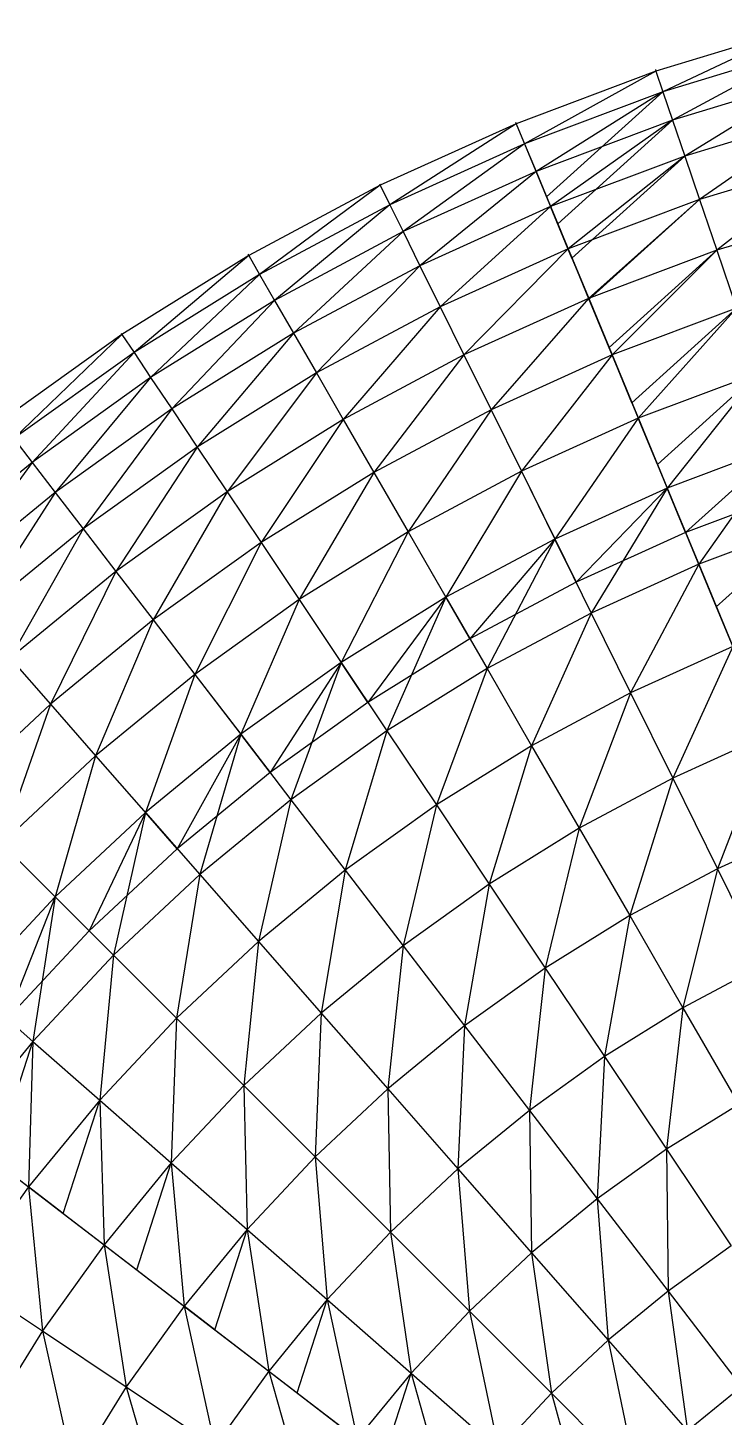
# Model space of a CAD drawing. Extents: x -1560 to 4680, y -1560 to 1560.
# Drawn here: x -930 to -454, y 556 to 1506 of the extents above; entities that cross this region are included whole.
import ezdxf

# ---------------------------------------------------------------- set-up
doc = ezdxf.new("R2010")
doc.units = 0
doc.header["$MEASUREMENT"] = 0
for name, color, linetype in [('HHST6X6X0.375', 13, 'Continuous'), ('L30X30X3', 1, 'Continuous'), ('TRIO25X148_A', 4, 'Continuous'), ('TRIO25X148_B', 6, 'Continuous'), ('TRIO25X148_C', 96, 'Continuous'), ('TRIO25X148_D', 3, 'Continuous'), ('TRIO25X148_F', 52, 'Continuous'), ('TRIO2875X148_A', 140, 'Continuous'), ('TRIO35X148', 30, 'Continuous'), ('TRIO45X148', 5, 'Continuous')]:
    doc.layers.add(name, color=color, linetype=linetype)

msp = doc.modelspace()

# ---------------------------------------------------------------- linework, layer by layer
at = {"layer": 'HHST6X6X0.375'}
for p, q in [((-501.45, 1477.21, 60), (-501.08, 1476.15, 68.93)), ((-596.99, 1441.25, 60), (-596.56, 1440.21, 68.93)), ((-689.97, 1399.12, 60), (-689.47, 1398.11, 68.93)), ((-780, 1351, 60), (-779.44, 1350.03, 68.93)), ((-866.69, 1297.09, 60), (-866.07, 1296.16, 68.93))]:
    msp.add_line(p, q, dxfattribs=at)
at = {"layer": 'L30X30X3'}
for p, q in [((-590.87, 1426.47, 162.22), (-575.83, 1390.17, 154.74)), ((-568.2, 1371.76, 244.63), (-583.04, 1407.58, 254.46)), ((-558.52, 1348.39, 333.15), (-573.11, 1383.6, 345.29)), ((-546.82, 1320.15, 420), (-561.1, 1354.62, 434.41)), ((-547.07, 1320.75, 521.47), (-533.15, 1287.14, 504.85)), ((-517.55, 1249.48, 587.4), (-531.07, 1282.11, 606.18)), ((-500.08, 1207.31, 667.36), (-513.14, 1238.83, 688.22)), ((-480.81, 1160.77, 744.42), (-493.36, 1191.08, 767.3)), ((-555.7, 1126.84, 744.42), (-570.21, 1156.27, 767.3)), ((-471.8, 1139.03, 843.13), (-459.8, 1110.04, 818.32)), ((-628.21, 1088.08, 744.42), (-644.61, 1116.5, 767.3)), ((-698.02, 1044.67, 744.42), (-716.25, 1071.95, 767.3)), ((-764.85, 996.78, 744.42), (-784.83, 1022.81, 767.3)), ((-828.41, 944.62, 744.42), (-850.04, 969.29, 767.3)), ((-888.42, 888.42, 744.42), (-911.62, 911.62, 767.3)), ((-906.21, 695.36, 888.79), (-929.87, 713.52, 915.44)), ((-878.28, 673.93, 983.97), (-855.93, 656.78, 955.58)), ((-802.56, 615.82, 1018.43), (-823.52, 631.91, 1048.46)), ((-765.77, 587.6, 1108.7), (-746.29, 572.65, 1077.13))]:
    msp.add_line(p, q, dxfattribs=at)
at = {"layer": 'TRIO25X148_A'}
for p, q in [((-481.39, 1418.12, 345.29), (-471.31, 1388.42, 434.41)), ((-471.31, 1388.42, 434.41), (-459.52, 1353.71, 521.47)), ((-573.11, 1383.6, 345.29), (-561.1, 1354.62, 434.41)), ((-561.1, 1354.62, 434.41), (-547.07, 1320.75, 521.47)), ((-459.52, 1353.71, 521.47), (-446.08, 1314.1, 606.18)), ((-662.37, 1343.16, 345.29), (-648.5, 1315.03, 434.41)), ((-547.07, 1320.75, 521.47), (-531.07, 1282.11, 606.18)), ((-648.5, 1315.03, 434.41), (-632.28, 1282.14, 521.47)), ((-748.8, 1296.96, 345.29), (-733.12, 1269.8, 434.41)), ((-632.28, 1282.14, 521.47), (-613.78, 1244.63, 606.18)), ((-531.07, 1282.11, 606.18), (-513.14, 1238.83, 688.22)), ((-733.12, 1269.8, 434.41), (-714.79, 1238.05, 521.47)), ((-832.02, 1245.21, 345.29), (-814.6, 1219.13, 434.41)), ((-613.78, 1244.63, 606.18), (-593.07, 1202.62, 688.22)), ((-714.79, 1238.05, 521.47), (-693.87, 1201.82, 606.18)), ((-513.14, 1238.83, 688.22), (-493.36, 1191.08, 767.3)), ((-814.6, 1219.13, 434.41), (-794.23, 1188.65, 521.47)), ((-693.87, 1201.82, 606.18), (-670.45, 1161.26, 688.22)), ((-593.07, 1202.62, 688.22), (-570.21, 1156.27, 767.3)), ((-911.68, 1188.13, 345.29), (-892.59, 1163.24, 434.41)), ((-794.23, 1188.65, 521.47), (-770.99, 1153.87, 606.18)), ((-493.36, 1191.08, 767.3), (-471.8, 1139.03, 843.13)), ((-892.59, 1163.24, 434.41), (-870.27, 1134.16, 521.47)), ((-670.45, 1161.26, 688.22), (-644.61, 1116.5, 767.3)), ((-770.99, 1153.87, 606.18), (-744.97, 1114.92, 688.22)), ((-570.21, 1156.27, 767.3), (-545.29, 1105.73, 843.13)), ((-870.27, 1134.16, 521.47), (-844.81, 1100.97, 606.18)), ((-471.8, 1139.03, 843.13), (-448.54, 1082.86, 915.44)), ((-744.97, 1114.92, 688.22), (-716.25, 1071.95, 767.3)), ((-644.61, 1116.5, 767.3), (-616.44, 1067.7, 843.13)), ((-545.29, 1105.73, 843.13), (-518.4, 1051.21, 915.44)), ((-844.81, 1100.97, 606.18), (-816.29, 1063.81, 688.22)), ((-942.58, 1074.81, 521.47), (-915, 1043.36, 606.18)), ((-816.29, 1063.81, 688.22), (-784.83, 1022.81, 767.3)), ((-716.25, 1071.95, 767.3), (-684.95, 1025.1, 843.13)), ((-616.44, 1067.7, 843.13), (-586.04, 1015.05, 915.44)), ((-518.4, 1051.21, 915.44), (-489.64, 992.88, 983.97)), ((-915, 1043.36, 606.18), (-884.12, 1008.15, 688.22)), ((-784.83, 1022.81, 767.3), (-750.53, 978.11, 843.13)), ((-684.95, 1025.1, 843.13), (-651.17, 974.55, 915.44)), ((-884.12, 1008.15, 688.22), (-850.04, 969.29, 767.3)), ((-586.04, 1015.05, 915.44), (-553.53, 958.73, 983.97)), ((-489.64, 992.88, 983.97), (-459.1, 930.97, 1048.46)), ((-850.04, 969.29, 767.3), (-812.89, 926.93, 843.13)), ((-750.53, 978.11, 843.13), (-713.52, 929.87, 915.44)), ((-651.17, 974.55, 915.44), (-615.04, 920.48, 983.97)), ((-553.53, 958.73, 983.97), (-519.01, 898.95, 1048.46)), ((-948.16, 948.16, 688.22), (-911.62, 911.62, 767.3)), ((-459.1, 930.97, 1048.46), (-426.91, 865.7, 1108.7)), ((-812.89, 926.93, 843.13), (-772.81, 881.22, 915.44)), ((-713.52, 929.87, 915.44), (-673.93, 878.28, 983.97)), ((-615.04, 920.48, 983.97), (-576.69, 863.08, 1048.46)), ((-911.62, 911.62, 767.3), (-871.78, 871.78, 843.13)), ((-519.01, 898.95, 1048.46), (-482.62, 835.92, 1108.7)), ((-772.81, 881.22, 915.44), (-729.93, 832.32, 983.97)), ((-673.93, 878.28, 983.97), (-631.91, 823.52, 1048.46)), ((-871.78, 871.78, 843.13), (-828.79, 828.79, 915.44)), ((-576.69, 863.08, 1048.46), (-536.26, 802.57, 1108.7)), ((-969.29, 850.04, 767.3), (-926.93, 812.89, 843.13)), ((-482.62, 835.92, 1108.7), (-444.49, 769.87, 1164.45)), ((-828.79, 828.79, 915.44), (-782.8, 782.8, 983.97)), ((-729.93, 832.32, 983.97), (-684.41, 780.42, 1048.46)), ((-631.91, 823.52, 1048.46), (-587.6, 765.77, 1108.7)), ((-926.93, 812.89, 843.13), (-881.22, 772.81, 915.44)), ((-536.26, 802.57, 1108.7), (-493.89, 739.15, 1164.45)), ((-782.8, 782.8, 983.97), (-733.99, 733.99, 1048.46)), ((-684.41, 780.42, 1048.46), (-636.42, 725.7, 1108.7)), ((-881.22, 772.81, 915.44), (-832.32, 729.93, 983.97)), ((-587.6, 765.77, 1108.7), (-541.17, 705.27, 1164.45)), ((-978.11, 750.53, 843.13), (-929.87, 713.52, 915.44)), ((-733.99, 733.99, 1048.46), (-682.53, 682.53, 1108.7)), ((-493.89, 739.15, 1164.45), (-449.73, 673.07, 1215.51)), ((-832.32, 729.93, 983.97), (-780.42, 684.41, 1048.46)), ((-636.42, 725.7, 1108.7), (-586.14, 668.36, 1164.45)), ((-929.87, 713.52, 915.44), (-878.28, 673.93, 983.97)), ((-541.17, 705.27, 1164.45), (-492.79, 642.21, 1215.51)), ((-780.42, 684.41, 1048.46), (-725.7, 636.42, 1108.7)), ((-682.53, 682.53, 1108.7), (-628.6, 628.6, 1164.45)), ((-878.28, 673.93, 983.97), (-823.52, 631.91, 1048.46)), ((-586.14, 668.36, 1164.45), (-533.73, 608.61, 1215.51)), ((-974.55, 651.17, 915.44), (-920.48, 615.04, 983.97)), ((-725.7, 636.42, 1108.7), (-668.36, 586.14, 1164.45)), ((-492.79, 642.21, 1215.51), (-442.62, 576.84, 1261.71)), ((-823.52, 631.91, 1048.46), (-765.77, 587.6, 1108.7)), ((-628.6, 628.6, 1164.45), (-572.4, 572.4, 1215.51)), ((-920.48, 615.04, 983.97), (-863.08, 576.69, 1048.46)), ((-533.73, 608.61, 1215.51), (-479.4, 546.65, 1261.71)), ((-765.77, 587.6, 1108.7), (-705.27, 541.17, 1164.45)), ((-668.36, 586.14, 1164.45), (-608.61, 533.73, 1215.51)), ((-863.08, 576.69, 1048.46), (-802.57, 536.26, 1108.7)), ((-572.4, 572.4, 1215.51), (-514.13, 514.13, 1261.71))]:
    msp.add_line(p, q, dxfattribs=at)
at = {"layer": 'TRIO25X148_B'}
for p, q in [((-496.3, 1462.06, 162.22), (-575.83, 1390.17, 154.74)), ((-568.2, 1371.76, 244.63), (-489.73, 1442.7, 254.46)), ((-590.87, 1426.47, 162.22), (-568.2, 1371.76, 244.63)), ((-558.52, 1348.39, 333.15), (-481.39, 1418.12, 345.29)), ((-583.04, 1407.58, 254.46), (-558.52, 1348.39, 333.15)), ((-546.82, 1320.15, 420), (-471.31, 1388.42, 434.41)), ((-573.11, 1383.6, 345.29), (-546.82, 1320.15, 420)), ((-561.1, 1354.62, 434.41), (-533.15, 1287.14, 504.85)), ((-533.15, 1287.14, 504.85), (-459.52, 1353.71, 521.47)), ((-547.07, 1320.75, 521.47), (-517.55, 1249.48, 587.4)), ((-517.55, 1249.48, 587.4), (-446.08, 1314.1, 606.18)), ((-531.07, 1282.11, 606.18), (-500.08, 1207.31, 667.36)), ((-500.08, 1207.31, 667.36), (-431.02, 1269.74, 688.22)), ((-513.14, 1238.83, 688.22), (-480.81, 1160.77, 744.42)), ((-414.41, 1220.8, 767.3), (-480.81, 1160.77, 744.42)), ((-593.07, 1202.62, 688.22), (-555.7, 1126.84, 744.42)), ((-493.36, 1191.08, 767.3), (-555.7, 1126.84, 744.42)), ((-493.36, 1191.08, 767.3), (-459.8, 1110.04, 818.32)), ((-670.45, 1161.26, 688.22), (-628.21, 1088.08, 744.42)), ((-459.8, 1110.04, 818.32), (-396.3, 1167.45, 843.13)), ((-570.21, 1156.27, 767.3), (-628.21, 1088.08, 744.42)), ((-471.8, 1139.03, 843.13), (-437.12, 1055.3, 888.79)), ((-744.97, 1114.92, 688.22), (-698.02, 1044.67, 744.42)), ((-644.61, 1116.5, 767.3), (-698.02, 1044.67, 744.42)), ((-816.29, 1063.81, 688.22), (-764.85, 996.78, 744.42)), ((-716.25, 1071.95, 767.3), (-764.85, 996.78, 744.42)), ((-784.83, 1022.81, 767.3), (-828.41, 944.62, 744.42)), ((-884.12, 1008.15, 688.22), (-828.41, 944.62, 744.42)), ((-850.04, 969.29, 767.3), (-888.42, 888.42, 744.42)), ((-948.16, 948.16, 688.22), (-888.42, 888.42, 744.42)), ((-911.62, 911.62, 767.3), (-944.62, 828.41, 744.42)), ((-953.22, 731.43, 818.32), (-926.93, 812.89, 843.13)), ((-906.21, 695.36, 888.79), (-881.22, 772.81, 915.44)), ((-978.11, 750.53, 843.13), (-906.21, 695.36, 888.79)), ((-855.93, 656.78, 955.58), (-832.32, 729.93, 983.97)), ((-929.87, 713.52, 915.44), (-855.93, 656.78, 955.58)), ((-802.56, 615.82, 1018.43), (-780.42, 684.41, 1048.46)), ((-878.28, 673.93, 983.97), (-802.56, 615.82, 1018.43)), ((-746.29, 572.65, 1077.13), (-725.7, 636.42, 1108.7)), ((-823.52, 631.91, 1048.46), (-746.29, 572.65, 1077.13)), ((-765.77, 587.6, 1108.7), (-687.32, 527.4, 1131.46)), ((-687.32, 527.4, 1131.46), (-668.36, 586.14, 1164.45))]:
    msp.add_line(p, q, dxfattribs=at)
at = {"layer": 'TRIO25X148_C'}
for p, q in [((-403.47, 1505.76, 68.93), (-501.08, 1476.15, 68.93)), ((-399.62, 1491.39, 162.22), (-496.3, 1462.06, 162.22)), ((-501.08, 1476.15, 68.93), (-596.56, 1440.21, 68.93)), ((-394.33, 1471.64, 254.46), (-489.73, 1442.7, 254.46)), ((-496.3, 1462.06, 162.22), (-590.87, 1426.47, 162.22)), ((-387.61, 1446.57, 345.29), (-481.39, 1418.12, 345.29)), ((-596.56, 1440.21, 68.93), (-689.47, 1398.11, 68.93)), ((-489.73, 1442.7, 254.46), (-583.04, 1407.58, 254.46)), ((-590.87, 1426.47, 162.22), (-682.9, 1384.78, 162.22)), ((-481.39, 1418.12, 345.29), (-573.11, 1383.6, 345.29)), ((-379.49, 1416.27, 434.41), (-471.31, 1388.42, 434.41)), ((-583.04, 1407.58, 254.46), (-673.85, 1366.43, 254.46)), ((-689.47, 1398.11, 68.93), (-779.44, 1350.03, 68.93)), ((-471.31, 1388.42, 434.41), (-561.1, 1354.62, 434.41)), ((-682.9, 1384.78, 162.22), (-772, 1337.15, 162.22)), ((-573.11, 1383.6, 345.29), (-662.37, 1343.16, 345.29)), ((-370, 1380.86, 521.47), (-459.52, 1353.71, 521.47)), ((-673.85, 1366.43, 254.46), (-761.78, 1319.44, 254.46)), ((-779.44, 1350.03, 68.93), (-866.07, 1296.16, 68.93)), ((-561.1, 1354.62, 434.41), (-648.5, 1315.03, 434.41)), ((-459.52, 1353.71, 521.47), (-547.07, 1320.75, 521.47)), ((-662.37, 1343.16, 345.29), (-748.8, 1296.96, 345.29)), ((-772, 1337.15, 162.22), (-857.8, 1283.79, 162.22)), ((-547.07, 1320.75, 521.47), (-632.28, 1282.14, 521.47)), ((-761.78, 1319.44, 254.46), (-846.44, 1266.79, 254.46)), ((-648.5, 1315.03, 434.41), (-733.12, 1269.8, 434.41)), ((-446.08, 1314.1, 606.18), (-531.07, 1282.11, 606.18)), ((-866.07, 1296.16, 68.93), (-948.98, 1236.74, 68.93)), ((-748.8, 1296.96, 345.29), (-832.02, 1245.21, 345.29)), ((-857.8, 1283.79, 162.22), (-939.93, 1224.94, 162.22)), ((-632.28, 1282.14, 521.47), (-714.79, 1238.05, 521.47)), ((-531.07, 1282.11, 606.18), (-613.78, 1244.63, 606.18)), ((-846.44, 1266.79, 254.46), (-927.48, 1208.72, 254.46)), ((-733.12, 1269.8, 434.41), (-814.6, 1219.13, 434.41)), ((-431.02, 1269.74, 688.22), (-513.14, 1238.83, 688.22)), ((-832.02, 1245.21, 345.29), (-911.68, 1188.13, 345.29)), ((-613.78, 1244.63, 606.18), (-693.87, 1201.82, 606.18)), ((-714.79, 1238.05, 521.47), (-794.23, 1188.65, 521.47)), ((-513.14, 1238.83, 688.22), (-593.07, 1202.62, 688.22)), ((-814.6, 1219.13, 434.41), (-892.59, 1163.24, 434.41)), ((-414.41, 1220.8, 767.3), (-493.36, 1191.08, 767.3)), ((-927.48, 1208.72, 254.46), (-1004.55, 1145.47, 254.46)), ((-693.87, 1201.82, 606.18), (-770.99, 1153.87, 606.18)), ((-593.07, 1202.62, 688.22), (-670.45, 1161.26, 688.22)), ((-911.68, 1188.13, 345.29), (-987.44, 1125.96, 345.29)), ((-794.23, 1188.65, 521.47), (-870.27, 1134.16, 521.47)), ((-493.36, 1191.08, 767.3), (-570.21, 1156.27, 767.3)), ((-892.59, 1163.24, 434.41), (-966.76, 1102.37, 434.41)), ((-670.45, 1161.26, 688.22), (-744.97, 1114.92, 688.22)), ((-396.3, 1167.45, 843.13), (-471.8, 1139.03, 843.13)), ((-770.99, 1153.87, 606.18), (-844.81, 1100.97, 606.18)), ((-570.21, 1156.27, 767.3), (-644.61, 1116.5, 767.3)), ((-870.27, 1134.16, 521.47), (-942.58, 1074.81, 521.47)), ((-471.8, 1139.03, 843.13), (-545.29, 1105.73, 843.13)), ((-744.97, 1114.92, 688.22), (-816.29, 1063.81, 688.22)), ((-644.61, 1116.5, 767.3), (-716.25, 1071.95, 767.3)), ((-545.29, 1105.73, 843.13), (-616.44, 1067.7, 843.13)), ((-844.81, 1100.97, 606.18), (-915, 1043.36, 606.18)), ((-448.54, 1082.86, 915.44), (-518.4, 1051.21, 915.44)), ((-816.29, 1063.81, 688.22), (-884.12, 1008.15, 688.22)), ((-716.25, 1071.95, 767.3), (-784.83, 1022.81, 767.3)), ((-616.44, 1067.7, 843.13), (-684.95, 1025.1, 843.13)), ((-518.4, 1051.21, 915.44), (-586.04, 1015.05, 915.44)), ((-915, 1043.36, 606.18), (-981.28, 981.28, 606.18)), ((-784.83, 1022.81, 767.3), (-850.04, 969.29, 767.3)), ((-684.95, 1025.1, 843.13), (-750.53, 978.11, 843.13)), ((-423.65, 1022.78, 983.97), (-489.64, 992.88, 983.97)), ((-884.12, 1008.15, 688.22), (-948.16, 948.16, 688.22)), ((-586.04, 1015.05, 915.44), (-651.17, 974.55, 915.44)), ((-489.64, 992.88, 983.97), (-553.53, 958.73, 983.97)), ((-850.04, 969.29, 767.3), (-911.62, 911.62, 767.3)), ((-750.53, 978.11, 843.13), (-812.89, 926.93, 843.13)), ((-651.17, 974.55, 915.44), (-713.52, 929.87, 915.44)), ((-553.53, 958.73, 983.97), (-615.04, 920.48, 983.97)), ((-397.23, 959, 1048.46), (-459.1, 930.97, 1048.46)), ((-459.1, 930.97, 1048.46), (-519.01, 898.95, 1048.46)), ((-812.89, 926.93, 843.13), (-871.78, 871.78, 843.13)), ((-713.52, 929.87, 915.44), (-772.81, 881.22, 915.44)), ((-615.04, 920.48, 983.97), (-673.93, 878.28, 983.97)), ((-911.62, 911.62, 767.3), (-969.29, 850.04, 767.3)), ((-519.01, 898.95, 1048.46), (-576.69, 863.08, 1048.46)), ((-772.81, 881.22, 915.44), (-828.79, 828.79, 915.44)), ((-673.93, 878.28, 983.97), (-729.93, 832.32, 983.97)), ((-871.78, 871.78, 843.13), (-926.93, 812.89, 843.13)), ((-426.91, 865.7, 1108.7), (-482.62, 835.92, 1108.7)), ((-576.69, 863.08, 1048.46), (-631.91, 823.52, 1048.46)), ((-482.62, 835.92, 1108.7), (-536.26, 802.57, 1108.7)), ((-828.79, 828.79, 915.44), (-881.22, 772.81, 915.44)), ((-729.93, 832.32, 983.97), (-782.8, 782.8, 983.97)), ((-631.91, 823.52, 1048.46), (-684.41, 780.42, 1048.46)), ((-926.93, 812.89, 843.13), (-978.11, 750.53, 843.13)), ((-536.26, 802.57, 1108.7), (-587.6, 765.77, 1108.7)), ((-782.8, 782.8, 983.97), (-832.32, 729.93, 983.97)), ((-684.41, 780.42, 1048.46), (-733.99, 733.99, 1048.46)), ((-881.22, 772.81, 915.44), (-929.87, 713.52, 915.44)), ((-444.49, 769.87, 1164.45), (-493.89, 739.15, 1164.45)), ((-587.6, 765.77, 1108.7), (-636.42, 725.7, 1108.7)), ((-733.99, 733.99, 1048.46), (-780.42, 684.41, 1048.46)), ((-493.89, 739.15, 1164.45), (-541.17, 705.27, 1164.45)), ((-832.32, 729.93, 983.97), (-878.28, 673.93, 983.97)), ((-636.42, 725.7, 1108.7), (-682.53, 682.53, 1108.7)), ((-929.87, 713.52, 915.44), (-974.55, 651.17, 915.44)), ((-541.17, 705.27, 1164.45), (-586.14, 668.36, 1164.45)), ((-780.42, 684.41, 1048.46), (-823.52, 631.91, 1048.46)), ((-682.53, 682.53, 1108.7), (-725.7, 636.42, 1108.7)), ((-878.28, 673.93, 983.97), (-920.48, 615.04, 983.97)), ((-586.14, 668.36, 1164.45), (-628.6, 628.6, 1164.45)), ((-449.73, 673.07, 1215.51), (-492.79, 642.21, 1215.51)), ((-725.7, 636.42, 1108.7), (-765.77, 587.6, 1108.7)), ((-492.79, 642.21, 1215.51), (-533.73, 608.61, 1215.51)), ((-823.52, 631.91, 1048.46), (-863.08, 576.69, 1048.46)), ((-628.6, 628.6, 1164.45), (-668.36, 586.14, 1164.45)), ((-920.48, 615.04, 983.97), (-958.73, 553.53, 983.97)), ((-533.73, 608.61, 1215.51), (-572.4, 572.4, 1215.51)), ((-765.77, 587.6, 1108.7), (-802.57, 536.26, 1108.7)), ((-668.36, 586.14, 1164.45), (-705.27, 541.17, 1164.45)), ((-863.08, 576.69, 1048.46), (-898.95, 519.01, 1048.46)), ((-572.4, 572.4, 1215.51), (-608.61, 533.73, 1215.51)), ((-442.62, 576.84, 1261.71), (-479.4, 546.65, 1261.71))]:
    msp.add_line(p, q, dxfattribs=at)
at = {"layer": 'TRIO25X148_D'}
for p, q in [((-394.33, 1471.64, 254.46), (-481.39, 1418.12, 345.29)), ((-387.61, 1446.57, 345.29), (-471.31, 1388.42, 434.41)), ((-489.73, 1442.7, 254.46), (-573.11, 1383.6, 345.29)), ((-481.39, 1418.12, 345.29), (-561.1, 1354.62, 434.41)), ((-379.49, 1416.27, 434.41), (-459.52, 1353.71, 521.47)), ((-583.04, 1407.58, 254.46), (-662.37, 1343.16, 345.29)), ((-471.31, 1388.42, 434.41), (-547.07, 1320.75, 521.47)), ((-573.11, 1383.6, 345.29), (-648.5, 1315.03, 434.41)), ((-673.85, 1366.43, 254.46), (-748.8, 1296.96, 345.29)), ((-561.1, 1354.62, 434.41), (-632.28, 1282.14, 521.47)), ((-459.52, 1353.71, 521.47), (-531.07, 1282.11, 606.18)), ((-662.37, 1343.16, 345.29), (-733.12, 1269.8, 434.41)), ((-547.07, 1320.75, 521.47), (-613.78, 1244.63, 606.18)), ((-761.78, 1319.44, 254.46), (-832.02, 1245.21, 345.29)), ((-648.5, 1315.03, 434.41), (-714.79, 1238.05, 521.47)), ((-446.08, 1314.1, 606.18), (-513.14, 1238.83, 688.22)), ((-748.8, 1296.96, 345.29), (-814.6, 1219.13, 434.41)), ((-632.28, 1282.14, 521.47), (-693.87, 1201.82, 606.18)), ((-531.07, 1282.11, 606.18), (-593.07, 1202.62, 688.22)), ((-846.44, 1266.79, 254.46), (-911.68, 1188.13, 345.29)), ((-733.12, 1269.8, 434.41), (-794.23, 1188.65, 521.47)), ((-431.02, 1269.74, 688.22), (-493.36, 1191.08, 767.3)), ((-832.02, 1245.21, 345.29), (-892.59, 1163.24, 434.41)), ((-613.78, 1244.63, 606.18), (-670.45, 1161.26, 688.22)), ((-714.79, 1238.05, 521.47), (-770.99, 1153.87, 606.18)), ((-513.14, 1238.83, 688.22), (-570.21, 1156.27, 767.3)), ((-814.6, 1219.13, 434.41), (-870.27, 1134.16, 521.47)), ((-414.41, 1220.8, 767.3), (-471.8, 1139.03, 843.13)), ((-927.48, 1208.72, 254.46), (-987.44, 1125.96, 345.29)), ((-693.87, 1201.82, 606.18), (-744.97, 1114.92, 688.22)), ((-593.07, 1202.62, 688.22), (-644.61, 1116.5, 767.3)), ((-911.68, 1188.13, 345.29), (-966.76, 1102.37, 434.41)), ((-794.23, 1188.65, 521.47), (-844.81, 1100.97, 606.18)), ((-493.36, 1191.08, 767.3), (-545.29, 1105.73, 843.13)), ((-892.59, 1163.24, 434.41), (-942.58, 1074.81, 521.47)), ((-670.45, 1161.26, 688.22), (-716.25, 1071.95, 767.3)), ((-770.99, 1153.87, 606.18), (-816.29, 1063.81, 688.22)), ((-570.21, 1156.27, 767.3), (-616.44, 1067.7, 843.13)), ((-870.27, 1134.16, 521.47), (-915, 1043.36, 606.18)), ((-471.8, 1139.03, 843.13), (-518.4, 1051.21, 915.44)), ((-744.97, 1114.92, 688.22), (-784.83, 1022.81, 767.3)), ((-644.61, 1116.5, 767.3), (-684.95, 1025.1, 843.13)), ((-545.29, 1105.73, 843.13), (-586.04, 1015.05, 915.44)), ((-844.81, 1100.97, 606.18), (-884.12, 1008.15, 688.22)), ((-448.54, 1082.86, 915.44), (-489.64, 992.88, 983.97)), ((-816.29, 1063.81, 688.22), (-850.04, 969.29, 767.3)), ((-716.25, 1071.95, 767.3), (-750.53, 978.11, 843.13)), ((-616.44, 1067.7, 843.13), (-651.17, 974.55, 915.44)), ((-518.4, 1051.21, 915.44), (-553.53, 958.73, 983.97)), ((-915, 1043.36, 606.18), (-948.16, 948.16, 688.22)), ((-784.83, 1022.81, 767.3), (-812.89, 926.93, 843.13)), ((-684.95, 1025.1, 843.13), (-713.52, 929.87, 915.44)), ((-423.65, 1022.78, 983.97), (-459.1, 930.97, 1048.46)), ((-884.12, 1008.15, 688.22), (-911.62, 911.62, 767.3)), ((-586.04, 1015.05, 915.44), (-615.04, 920.48, 983.97)), ((-489.64, 992.88, 983.97), (-519.01, 898.95, 1048.46)), ((-850.04, 969.29, 767.3), (-871.78, 871.78, 843.13)), ((-750.53, 978.11, 843.13), (-772.81, 881.22, 915.44)), ((-651.17, 974.55, 915.44), (-673.93, 878.28, 983.97)), ((-553.53, 958.73, 983.97), (-576.69, 863.08, 1048.46)), ((-459.1, 930.97, 1048.46), (-482.62, 835.92, 1108.7)), ((-812.89, 926.93, 843.13), (-828.79, 828.79, 915.44)), ((-713.52, 929.87, 915.44), (-729.93, 832.32, 983.97)), ((-615.04, 920.48, 983.97), (-631.91, 823.52, 1048.46)), ((-911.62, 911.62, 767.3), (-926.93, 812.89, 843.13)), ((-519.01, 898.95, 1048.46), (-536.26, 802.57, 1108.7)), ((-772.81, 881.22, 915.44), (-782.8, 782.8, 983.97)), ((-673.93, 878.28, 983.97), (-684.41, 780.42, 1048.46)), ((-871.78, 871.78, 843.13), (-881.22, 772.81, 915.44)), ((-576.69, 863.08, 1048.46), (-587.6, 765.77, 1108.7)), ((-482.62, 835.92, 1108.7), (-493.89, 739.15, 1164.45)), ((-828.79, 828.79, 915.44), (-832.32, 729.93, 983.97)), ((-729.93, 832.32, 983.97), (-733.99, 733.99, 1048.46)), ((-631.91, 823.52, 1048.46), (-636.42, 725.7, 1108.7)), ((-926.93, 812.89, 843.13), (-929.87, 713.52, 915.44)), ((-536.26, 802.57, 1108.7), (-541.17, 705.27, 1164.45)), ((-782.8, 782.8, 983.97), (-780.42, 684.41, 1048.46)), ((-684.41, 780.42, 1048.46), (-682.53, 682.53, 1108.7)), ((-881.22, 772.81, 915.44), (-878.28, 673.93, 983.97)), ((-587.6, 765.77, 1108.7), (-586.14, 668.36, 1164.45)), ((-733.99, 733.99, 1048.46), (-725.7, 636.42, 1108.7)), ((-493.89, 739.15, 1164.45), (-492.79, 642.21, 1215.51)), ((-832.32, 729.93, 983.97), (-823.52, 631.91, 1048.46)), ((-636.42, 725.7, 1108.7), (-628.6, 628.6, 1164.45)), ((-929.87, 713.52, 915.44), (-920.48, 615.04, 983.97)), ((-541.17, 705.27, 1164.45), (-533.73, 608.61, 1215.51)), ((-780.42, 684.41, 1048.46), (-765.77, 587.6, 1108.7)), ((-682.53, 682.53, 1108.7), (-668.36, 586.14, 1164.45)), ((-878.28, 673.93, 983.97), (-863.08, 576.69, 1048.46)), ((-586.14, 668.36, 1164.45), (-572.4, 572.4, 1215.51)), ((-725.7, 636.42, 1108.7), (-705.27, 541.17, 1164.45)), ((-492.79, 642.21, 1215.51), (-479.4, 546.65, 1261.71)), ((-823.52, 631.91, 1048.46), (-802.57, 536.26, 1108.7)), ((-628.6, 628.6, 1164.45), (-608.61, 533.73, 1215.51)), ((-920.48, 615.04, 983.97), (-898.95, 519.01, 1048.46)), ((-533.73, 608.61, 1215.51), (-514.13, 514.13, 1261.71)), ((-765.77, 587.6, 1108.7), (-739.15, 493.89, 1164.45)), ((-668.36, 586.14, 1164.45), (-642.21, 492.79, 1215.51)), ((-863.08, 576.69, 1048.46), (-835.92, 482.62, 1108.7)), ((-572.4, 572.4, 1215.51), (-546.65, 479.4, 1261.71))]:
    msp.add_line(p, q, dxfattribs=at)
at = {"layer": 'TRIO25X148_F'}
for p, q in [((-517.55, 1249.48, 587.4), (-500.08, 1207.31, 667.36)), ((-500.08, 1207.31, 667.36), (-480.81, 1160.77, 744.42)), ((-403.86, 1189.73, 744.42), (-480.81, 1160.77, 744.42)), ((-480.81, 1160.77, 744.42), (-555.7, 1126.84, 744.42)), ((-480.81, 1160.77, 744.42), (-459.8, 1110.04, 818.32)), ((-555.7, 1126.84, 744.42), (-628.21, 1088.08, 744.42)), ((-459.8, 1110.04, 818.32), (-437.12, 1055.3, 888.79)), ((-628.21, 1088.08, 744.42), (-698.02, 1044.67, 744.42)), ((-698.02, 1044.67, 744.42), (-764.85, 996.78, 744.42)), ((-764.85, 996.78, 744.42), (-828.41, 944.62, 744.42)), ((-828.41, 944.62, 744.42), (-888.42, 888.42, 744.42)), ((-888.42, 888.42, 744.42), (-944.62, 828.41, 744.42)), ((-953.22, 731.43, 818.32), (-906.21, 695.36, 888.79)), ((-906.21, 695.36, 888.79), (-855.93, 656.78, 955.58)), ((-855.93, 656.78, 955.58), (-802.56, 615.82, 1018.43)), ((-802.56, 615.82, 1018.43), (-746.29, 572.65, 1077.13)), ((-746.29, 572.65, 1077.13), (-687.32, 527.4, 1131.46))]:
    msp.add_line(p, q, dxfattribs=at)
at = {"layer": 'TRIO2875X148_A'}
for p, q in [((-403.47, 1505.76, 68.93), (-496.3, 1462.06, 162.22)), ((-399.62, 1491.39, 162.22), (-489.73, 1442.7, 254.46)), ((-501.08, 1476.15, 68.93), (-590.87, 1426.47, 162.22)), ((-496.3, 1462.06, 162.22), (-583.04, 1407.58, 254.46)), ((-496.3, 1462.06, 162.22), (-489.73, 1442.7, 254.46)), ((-596.56, 1440.21, 68.93), (-682.9, 1384.78, 162.22)), ((-489.73, 1442.7, 254.46), (-481.39, 1418.12, 345.29)), ((-590.87, 1426.47, 162.22), (-673.85, 1366.43, 254.46)), ((-590.87, 1426.47, 162.22), (-583.04, 1407.58, 254.46)), ((-583.04, 1407.58, 254.46), (-573.11, 1383.6, 345.29)), ((-689.47, 1398.11, 68.93), (-772, 1337.15, 162.22)), ((-575.83, 1390.17, 154.74), (-568.2, 1371.76, 244.63)), ((-682.9, 1384.78, 162.22), (-761.78, 1319.44, 254.46)), ((-682.9, 1384.78, 162.22), (-673.85, 1366.43, 254.46)), ((-568.2, 1371.76, 244.63), (-558.52, 1348.39, 333.15)), ((-673.85, 1366.43, 254.46), (-662.37, 1343.16, 345.29)), ((-779.44, 1350.03, 68.93), (-857.8, 1283.79, 162.22)), ((-558.52, 1348.39, 333.15), (-546.82, 1320.15, 420)), ((-772, 1337.15, 162.22), (-846.44, 1266.79, 254.46)), ((-772, 1337.15, 162.22), (-761.78, 1319.44, 254.46)), ((-546.82, 1320.15, 420), (-533.15, 1287.14, 504.85)), ((-761.78, 1319.44, 254.46), (-748.8, 1296.96, 345.29)), ((-866.07, 1296.16, 68.93), (-939.93, 1224.94, 162.22)), ((-857.8, 1283.79, 162.22), (-927.48, 1208.72, 254.46)), ((-857.8, 1283.79, 162.22), (-846.44, 1266.79, 254.46)), ((-533.15, 1287.14, 504.85), (-517.55, 1249.48, 587.4)), ((-846.44, 1266.79, 254.46), (-832.02, 1245.21, 345.29)), ((-939.93, 1224.94, 162.22), (-927.48, 1208.72, 254.46)), ((-927.48, 1208.72, 254.46), (-911.68, 1188.13, 345.29))]:
    msp.add_line(p, q, dxfattribs=at)
at = {"layer": 'TRIO35X148'}
msp.add_line((-596.56, 1440.21, 68.93), (-575.83, 1390.17, 154.74), dxfattribs=at)
at = {"layer": 'TRIO45X148'}
for p, q in [((-501.08, 1476.15, 68.93), (-496.3, 1462.06, 162.22)), ((-596.56, 1440.21, 68.93), (-590.87, 1426.47, 162.22)), ((-689.47, 1398.11, 68.93), (-682.9, 1384.78, 162.22)), ((-779.44, 1350.03, 68.93), (-772, 1337.15, 162.22)), ((-866.07, 1296.16, 68.93), (-857.8, 1283.79, 162.22))]:
    msp.add_line(p, q, dxfattribs=at)

doc.saveas('drawing.dxf')
